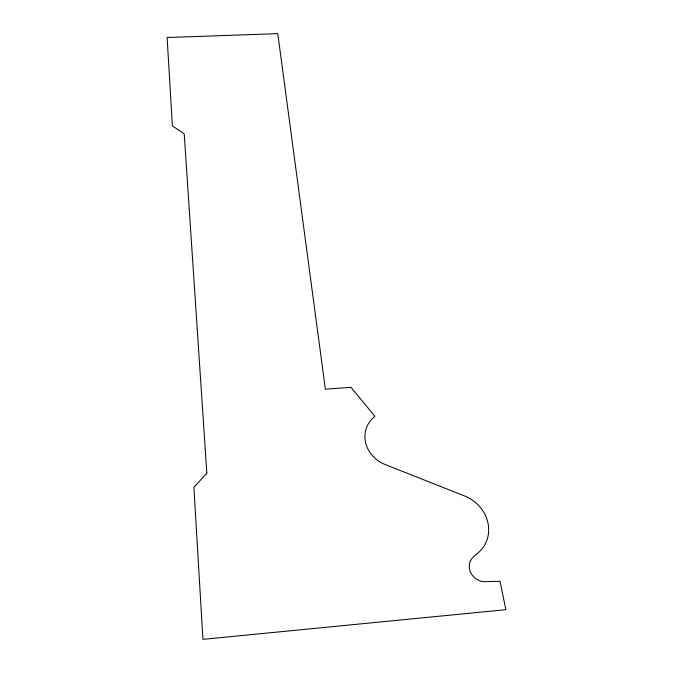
<?xml version="1.0" encoding="UTF-8"?>
<svg xmlns="http://www.w3.org/2000/svg" width="673" height="673" viewBox="0 0 673 673"><rect width="100%" height="100%" fill="white"/><g stroke="black" fill="none" stroke-linecap="round" stroke-linejoin="round"><path stroke-width="1.01" d="M206.838 473.296L193.883 487.277L202.935 639.35L505.886 609.679L500.014 581.295L486.049 581.623A14.671 13.182 42.6 0 1 470.915 573.026A14.671 13.182 42.6 0 1 473.371 556.983L478.646 552.365A35.492 32.136 36.1 0 0 464.648 495.984L385.25 464.563A31.042 27.946 21.3 0 1 374.903 416.326L350.978 387.32L325.37 389.187L277.781 33.65L167.114 37.528L172.364 125.817L184.217 133.944L206.838 473.296"/></g></svg>
